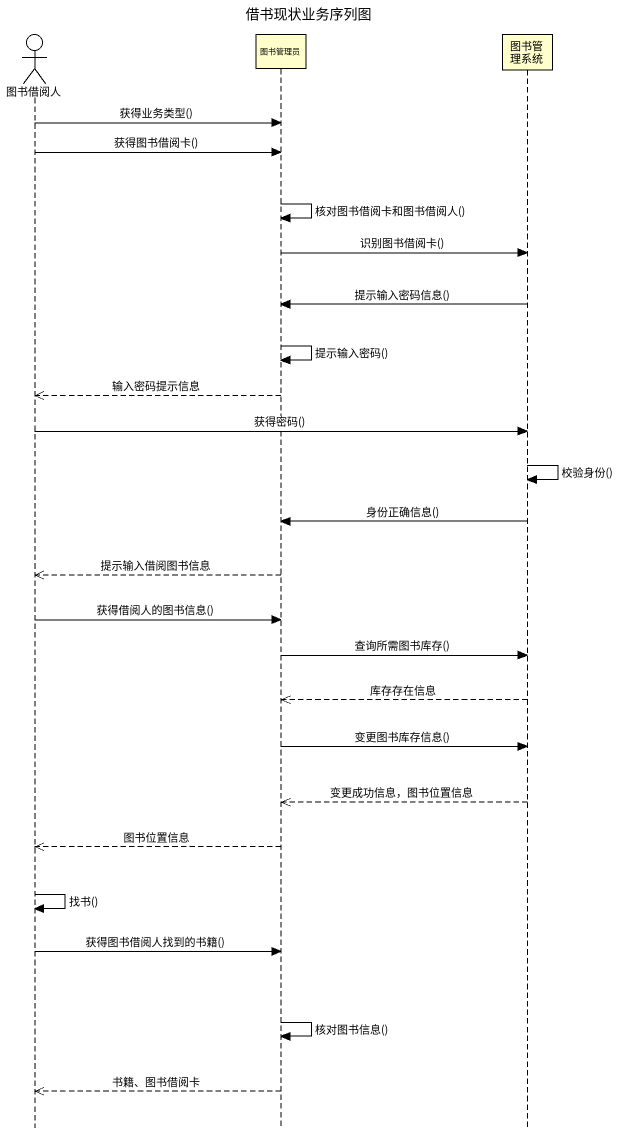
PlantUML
@startuml
title 借书现状业务序列图
hide footbox
actor 图书借阅人
participant 图书管理员
participant 图书管理系统

图书借阅人 -> 图书管理员 : 获得业务类型()
图书借阅人 -> 图书管理员 : 获得图书借阅卡()
图书管理员 -> 图书管理员 : 核对图书借阅卡和图书借阅人()
图书管理员 -> 图书管理系统 : 识别图书借阅卡()
图书管理系统 -> 图书管理员 : 提示输入密码信息()
图书管理员 -> 图书管理员 : 提示输入密码()
图书管理员 -->> 图书借阅人 : 输入密码提示信息
图书借阅人 -> 图书管理系统 : 获得密码()
图书管理系统 -> 图书管理系统 : 校验身份()
图书管理系统 -> 图书管理员 : 身份正确信息()
图书管理员 -->> 图书借阅人 : 提示输入借阅图书信息
图书借阅人 -> 图书管理员 : 获得借阅人的图书信息()
图书管理员 -> 图书管理系统 : 查询所需图书库存()
图书管理系统 -->> 图书管理员 : 库存存在信息
图书管理员 -> 图书管理系统 : 变更图书库存信息()
图书管理系统 -->> 图书管理员 : 变更成功信息，图书位置信息
图书管理员 -->> 图书借阅人 : 图书位置信息
图书借阅人 -> 图书借阅人 : 找书()
图书借阅人 -> 图书管理员 : 获得图书借阅人找到的书籍()
图书管理员 -> 图书管理员 : 核对图书信息()
图书管理员 -->> 图书借阅人 : 书籍、图书借阅卡
@enduml
